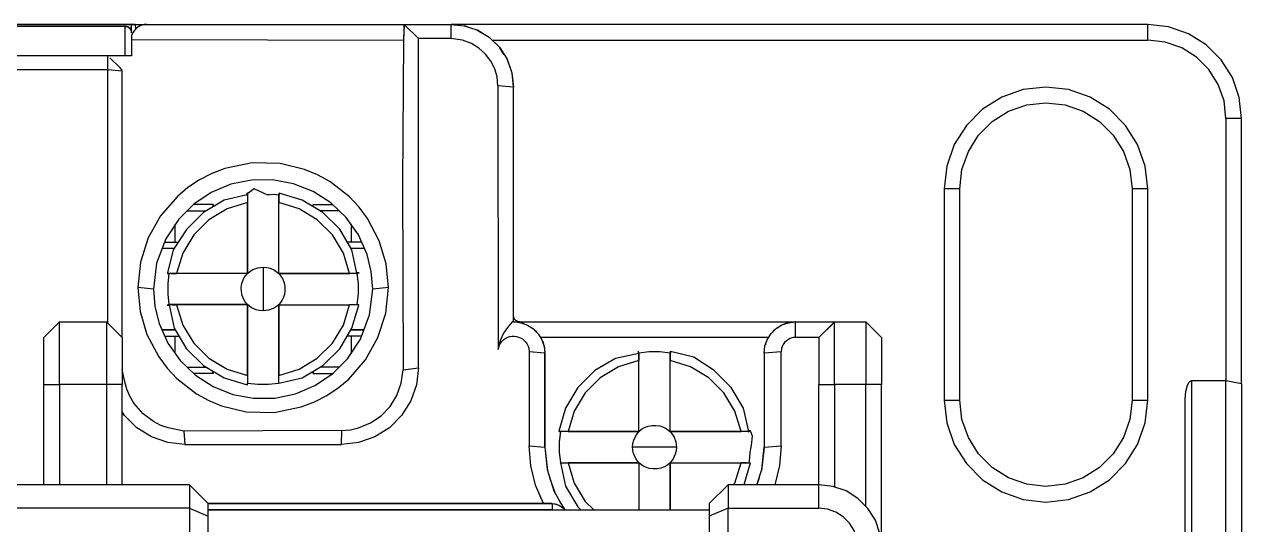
# Model space of a CAD drawing. Header units: millimetres. Extents: x 0 to 87, y 0 to 130.
# Drawn here: x 47.63 to 86.5, y 114.03 to 130 of the extents above; entities that cross this region are included whole.
import ezdxf

# ---------------------------------------------------------------- set-up
doc = ezdxf.new("R2010")
doc.units = ezdxf.units.MM

# ---------------------------------------------------------------- blocks, each defined once
blk = doc.blocks.new('CHINT_1a572be7d2f85137ae4fc7d071e692d9_FACE_0')
at = {"color": 141, "linetype": 'Continuous', "true_color": 0x40d9ff}
for p, q in [((26.749, 130), (59.751, 130)), ((51.05, 130), (35.45, 130)), ((50.85, 129.933), (35.65, 129.933)), ((50.85, 129.933), (50.85, 129.933)), ((50.85, 129), (50.85, 129.933)), ((51.159, 130), (51.05, 130)), ((51.05, 129.749), (51.05, 130)), ((51.159, 130), (51.174, 129.842)), ((59.751, 130), (59.75, 130)), ((51.046, 129.771), (51.047, 129.77)), ((50.29, 128.544), (36.21, 128.544)), ((50.29, 120.46), (50.29, 128.544)), ((54.751, 124.61), (54.751, 124.555)), ((54.751, 124.543), (54.752, 122.05)), ((55.453, 124.562), (55.357, 124.571)), ((55.747, 122.049), (55.749, 124.557)), ((55.754, 124.518), (55.749, 124.519)), ((54.75, 122.05), (54.75, 124.313)), ((55.75, 122.05), (55.75, 124.313)), ((52.442, 123.05), (52.442, 123.613)), ((58.058, 123.613), (58.058, 123.05)), ((54.75, 122.857), (54.752, 122.858)), ((54.752, 122.85), (54.75, 122.85)), ((55.748, 122.858), (55.75, 122.857)), ((55.75, 122.857), (55.748, 122.858)), ((54.752, 122.05), (52.243, 122.049)), ((54.75, 122.05), (52.487, 122.05)), ((53.953, 122.05), (53.953, 122.05)), ((54.752, 122.05), (54.75, 122.05)), ((55.747, 122.049), (55.75, 122.05)), ((58.17, 122.049), (55.747, 122.049)), ((55.75, 122.05), (58.013, 122.05)), ((56.547, 122.05), (56.547, 122.049)), ((58.257, 122.049), (58.172, 122.049)), ((58.209, 122.049), (58.207, 122.052)), ((51.75, 121.55), (51.25, 121.594)), ((59.25, 121.594), (58.75, 121.55)), ((52.328, 121.051), (52.244, 121.051)), ((52.29, 121.051), (52.291, 121.048)), ((54.753, 121.051), (52.33, 121.051)), ((54.75, 121.05), (52.487, 121.05)), ((53.953, 121.05), (53.953, 121.051)), ((54.75, 121.05), (54.753, 121.051)), ((54.75, 118.787), (54.75, 121.05)), ((54.753, 121.051), (54.751, 118.543)), ((55.748, 121.05), (58.257, 121.051)), ((55.748, 121.05), (55.75, 121.05)), ((55.749, 118.549), (55.748, 121.05)), ((55.75, 121.05), (55.75, 118.787)), ((55.75, 121.05), (58.013, 121.05)), ((56.547, 121.05), (56.547, 121.05)), ((58.205, 121.047), (58.206, 121.051)), ((48.75, 120.5), (50.25, 120.5)), ((54.753, 120.242), (54.75, 120.243)), ((54.75, 120.243), (54.753, 120.242)), ((55.749, 120.25), (55.75, 120.25)), ((55.75, 120.243), (55.749, 120.242)), ((63.25, 120.5), (72.25, 120.5)), ((73.486, 120.486), (73, 120.001)), ((73.5, 120.5), (74.5, 120.5)), ((52.442, 119.487), (52.442, 120.05)), ((58.058, 120.05), (58.058, 119.487)), ((64.116, 120), (64.082, 120.044)), ((71.384, 120), (64.116, 120)), ((64.136, 119.957), (64.116, 120)), ((71.384, 120), (71.368, 119.966)), ((71.384, 120), (71.42, 120.047)), ((73, 120), (73, 120.001)), ((67.251, 119.46), (67.248, 119.459)), ((67.251, 119.422), (67.251, 119.507)), ((67.251, 116.997), (67.251, 119.42)), ((68.25, 116.998), (68.249, 119.507)), ((67.25, 117), (67.25, 119.263)), ((68.25, 117), (68.25, 119.263)), ((54.748, 118.592), (54.751, 118.591)), ((55.749, 118.6), (55.752, 118.6)), ((64.25, 118.7), (64.25, 118.7)), ((71.25, 118.7), (71.25, 118.7)), ((86, 109.658), (86, 118.616)), ((86.5, 118.528), (86, 118.616)), ((48.75, 118.5), (48.75, 115.3)), ((50.25, 118.5), (48.75, 118.5)), ((50.25, 118.5), (50.25, 115.3)), ((73.5, 118.5), (73.5, 115.231)), ((74.5, 118.5), (73.5, 118.5)), ((74.5, 114.611), (74.5, 118.5)), ((64.25, 117.463), (64.25, 117.463)), ((67.25, 117.744), (67.251, 117.744)), ((68.25, 117.744), (68.25, 117.744)), ((71.25, 117.463), (71.25, 117.463)), ((67.251, 116.997), (64.743, 116.999)), ((64.792, 117.002), (64.791, 116.999)), ((64.987, 117), (67.25, 117)), ((66.498, 116.997), (66.499, 117)), ((67.25, 117), (67.251, 116.997)), ((68.25, 116.998), (68.25, 117)), ((68.25, 117), (70.513, 117)), ((70.744, 116.999), (68.25, 116.998)), ((69.001, 117), (69.002, 116.998)), ((70.81, 116.999), (70.756, 116.999)), ((64.749, 116.001), (67.25, 116.002)), ((64.8, 116.001), (64.8, 115.998)), ((67.25, 116), (64.987, 116)), ((66.499, 116), (66.498, 116.002)), ((67.25, 116.002), (67.25, 116)), ((67.25, 116.002), (67.251, 114.5)), ((67.25, 116), (67.25, 114.5)), ((68.249, 114.5), (68.249, 116.003)), ((68.249, 116.003), (68.25, 116)), ((68.249, 116.003), (70.757, 116.001)), ((68.25, 116), (68.25, 114.5)), ((68.25, 116), (70.513, 116)), ((69.003, 116.003), (69.001, 116)), ((70.807, 115.987), (70.602, 115.3)), ((70.719, 116.001), (70.718, 115.996)), ((64.575, 115.044), (64.408, 115.519)), ((71.092, 115.519), (71.015, 115.3)), ((52.9, 115.3), (46.1, 115.3)), ((52.9, 115.3), (52.9, 114.55)), ((52.9, 115.3), (53.5, 114.7)), ((67.25, 115.256), (67.25, 115.256)), ((68.25, 115.256), (68.249, 115.256)), ((53.5, 114.301), (53.5, 114.7)), ((59.05, 114.7), (59.05, 114.7)), ((59.25, 114.7), (59.25, 114.7)), ((60.05, 114.7), (60.05, 114.7)), ((60.25, 114.7), (60.25, 114.7)), ((60.75, 114.7), (60.75, 114.7)), ((60.95, 114.7), (60.95, 114.7)), ((61.45, 114.7), (61.45, 114.7)), ((63.25, 114.7), (63.25, 114.7)), ((64.899, 114.5), (64.718, 114.788)), ((52.9, 114.55), (46.1, 114.55)), ((52.9, 114.55), (53.5, 114.301)), ((53.5, 114.5), (69.5, 114.5))]:
    blk.add_line(p, q, dxfattribs=at)
for points in [[(50.85, 129.933), (40.853, 129.933), (35.65, 129.933)], [(51.05, 129.733), (51.046, 129.772), (51.034, 129.81), (51.016, 129.844), (50.991, 129.874), (50.961, 129.899), (50.927, 129.918), (50.889, 129.929), (50.85, 129.933)], [(50.85, 129.933), (50.876, 129.932), (50.887, 129.93), (50.917, 129.922), (50.93, 129.917), (50.958, 129.902), (50.968, 129.895), (50.992, 129.874), (51.013, 129.849), (51.019, 129.841), (51.034, 129.811), (51.042, 129.785)], [(59.75, 130), (59.736, 129.49), (51.05, 129.502)], [(51.542, 130), (51.45, 129.993), (51.372, 129.974), (51.306, 129.945), (51.249, 129.909), (51.177, 129.847), (51.119, 129.778), (51.08, 129.714), (51.05, 129.641), (51.05, 129.502)], [(51.159, 130), (51.542, 130), (59.75, 130)], [(59.736, 129.49), (59.739, 129.542), (59.748, 129.632), (59.752, 129.694), (59.751, 129.773), (59.751, 130.001)], [(60.21, 129.544), (59.751, 130.001), (61.25, 130), (61.25, 129.544), (60.21, 129.544)], [(61.25, 130), (61.671, 129.955), (62.073, 129.823), (62.466, 129.588), (62.795, 129.27), (63.043, 128.885), (63.198, 128.455), (63.25, 128)], [(62.561, 129.5), (83.5, 129.5), (83.5, 130), (61.251, 130)], [(61.823, 129.905), (61.695, 129.95), (61.683, 129.951)], [(86.5, 127), (86.425, 127.668), (86.203, 128.302), (85.846, 128.87), (85.371, 129.346), (84.802, 129.703), (84.168, 129.925), (83.5, 130)], [(51.05, 129.502), (51.05, 129), (50.289, 128.999)], [(59.736, 129.49), (59.706, 124.949), (59.718, 118.972)], [(59.718, 118.972), (60.21, 119.038), (60.21, 129.544)], [(62.751, 128.041), (62.726, 128.325), (62.654, 128.581), (62.527, 128.83), (62.354, 129.053), (62.144, 129.245), (61.908, 129.394), (61.615, 129.501), (61.25, 129.544)], [(62.311, 129.681), (62.118, 129.802), (62.094, 129.81)], [(62.668, 129.393), (62.497, 129.564), (62.48, 129.574)], [(86, 127), (85.937, 127.556), (85.752, 128.085), (85.455, 128.559), (85.059, 128.955), (84.585, 129.252), (84.056, 129.437), (83.5, 129.5)], [(62.952, 129.027), (62.814, 129.247), (62.803, 129.258)], [(50.29, 128.544), (50.29, 128.595), (50.29, 128.646), (50.29, 128.736), (50.289, 128.818), (50.289, 128.888), (50.291, 128.944), (50.291, 128.984), (50.291, 128.999), (36.209, 128.999), (36.209, 128.991), (36.209, 128.966), (36.21, 128.915), (36.211, 128.846), (36.21, 128.759), (36.21, 128.657), (36.21, 128.544)], [(50.75, 128.503), (50.75, 128.512), (50.75, 128.52), (50.75, 128.528), (50.75, 128.533), (50.75, 128.537), (50.75, 128.54), (50.75, 128.54), (50.716, 128.574), (50.681, 128.609), (50.35, 128.93)], [(63.15, 128.589), (63.052, 128.868), (63.047, 128.876)], [(50.75, 120), (50.75, 128.503), (50.29, 128.544)], [(63.249, 128.011), (63.2, 128.445), (63.198, 128.45)], [(63.25, 120.5), (63.25, 128), (62.751, 128.041), (62.752, 119.614)], [(83.5, 124.75), (83.419, 125.473), (83.178, 126.16), (82.791, 126.776), (82.276, 127.291), (81.66, 127.678), (80.973, 127.919), (80.25, 128), (79.527, 127.919), (78.84, 127.678), (78.224, 127.291), (77.709, 126.776), (77.322, 126.16), (77.082, 125.473), (77, 124.75)], [(77.5, 124.75), (77.569, 125.362), (77.772, 125.943), (78.1, 126.465), (78.535, 126.9), (79.057, 127.228), (79.638, 127.431), (80.25, 127.5), (80.862, 127.431), (81.443, 127.228), (81.965, 126.9), (82.4, 126.465), (82.728, 125.943), (82.931, 125.362), (83, 124.75)], [(86.5, 118.528), (86.5, 127), (86, 127), (86, 118.616)], [(59.25, 121.594), (59.179, 122.355), (58.96, 123.091), (58.582, 123.803), (58.313, 124.163), (58.007, 124.49), (57.376, 124.982), (56.986, 125.198), (56.574, 125.368), (55.792, 125.556), (54.9, 125.578), (54.028, 125.402), (53.61, 125.242), (53.214, 125.037), (52.849, 124.793), (52.512, 124.508), (51.978, 123.891), (51.58, 123.185), (51.331, 122.405), (51.25, 121.594)], [(58.75, 121.55), (58.705, 122.108), (58.572, 122.653), (58.294, 123.277), (57.903, 123.833), (57.413, 124.302), (56.845, 124.666), (56.217, 124.914), (55.554, 125.037), (54.879, 125.03), (54.217, 124.894), (53.593, 124.633), (53.033, 124.258), (52.555, 123.783), (52.14, 123.156), (51.849, 122.376), (51.75, 121.55)], [(54.746, 124.557), (54.004, 124.388), (53.346, 123.996), (52.804, 123.455), (52.378, 122.804), (52.193, 122.063)], [(54.751, 124.61), (54.715, 124.604), (54.751, 124.555)], [(54.746, 124.557), (54.749, 124.485), (54.751, 124.442), (54.75, 124.429), (54.75, 124.388), (54.75, 124.351), (54.75, 124.313)], [(54.759, 124.545), (54.759, 124.552), (54.746, 124.557)], [(54.751, 124.61), (54.866, 124.68), (54.958, 124.761), (55.25, 124.624), (55.391, 124.554), (55.584, 124.579), (55.749, 124.557)], [(55.763, 124.607), (55.75, 124.598), (55.75, 124.583), (55.749, 124.557)], [(55.763, 124.607), (55.751, 124.49), (55.75, 124.437), (55.75, 124.416), (55.75, 124.362), (55.75, 124.313)], [(58.245, 122.055), (58.087, 122.799), (57.695, 123.456), (57.154, 123.997), (56.496, 124.388), (55.763, 124.607)], [(77.5, 118), (77.5, 124.75), (77, 124.75), (77, 118), (77.5, 118)], [(83, 124.75), (83, 118), (83.5, 118), (83.5, 124.75), (83, 124.75)], [(54.75, 124.313), (54.101, 124.112), (53.519, 123.761), (53.039, 123.281), (52.688, 122.699), (52.487, 122.05)], [(52.824, 124.05), (52.98, 124.05), (52.98, 124.05), (52.98, 124.05), (52.982, 124.05), (52.983, 124.05), (52.985, 124.05), (53.436, 124.05)], [(53.65, 124.177), (53.65, 124.25), (53.025, 124.25)], [(53.65, 124.25), (53.65, 124.231), (53.649, 124.213), (53.647, 124.184), (53.645, 124.175)], [(58.013, 122.05), (57.812, 122.699), (57.461, 123.281), (56.981, 123.761), (56.399, 124.112), (55.75, 124.313)], [(56.85, 124.177), (56.85, 124.25), (57.467, 124.25)], [(56.855, 124.175), (56.855, 124.175), (56.851, 124.211), (56.85, 124.25)], [(57.676, 124.05), (57.634, 124.05), (57.064, 124.05)], [(52.026, 122.85), (52.149, 122.85), (52.408, 122.85)], [(52.101, 123.05), (52.226, 123.05), (52.539, 123.05)], [(58.395, 123.05), (58.094, 123.05), (57.937, 123.05)], [(58.057, 122.85), (58.351, 122.85), (58.484, 122.85)], [(54.752, 122.05), (54.835, 122.118), (54.927, 122.172), (55.079, 122.228), (55.25, 122.25)], [(55.25, 122.25), (55.365, 122.24), (55.472, 122.214), (55.617, 122.148), (55.747, 122.049)], [(55.25, 122.25), (55.25, 121.55), (55.25, 120.85)], [(58.245, 122.055), (58.237, 122.052), (58.23, 122.049), (58.239, 122.05), (58.242, 122.05), (58.245, 122.05), (58.246, 122.05), (58.261, 122.05), (58.287, 122.058), (58.301, 122.062), (58.306, 122.064), (58.313, 122.068), (58.241, 122.071)], [(52.193, 122.063), (52.31, 122.051), (52.363, 122.05), (52.384, 122.05), (52.438, 122.05), (52.487, 122.05)], [(52.193, 122.063), (52.202, 122.05), (52.217, 122.05), (52.243, 122.049)], [(52.243, 122.049), (52.207, 121.717), (52.207, 121.383), (52.244, 121.051)], [(54.753, 121.051), (54.679, 121.138), (54.622, 121.233), (54.579, 121.347), (54.556, 121.47), (54.554, 121.597), (54.572, 121.723), (54.61, 121.841), (54.65, 121.921), (54.752, 122.05)], [(55.747, 122.049), (55.821, 121.962), (55.878, 121.867), (55.921, 121.753), (55.944, 121.63), (55.946, 121.503), (55.928, 121.377), (55.89, 121.259), (55.85, 121.179), (55.748, 121.05)], [(58.245, 122.055), (58.171, 122.049), (58.153, 122.05), (58.131, 122.05), (58.094, 122.05), (58.055, 122.05), (58.013, 122.05)], [(58.245, 122.055), (58.238, 122.053), (58.237, 122.055)], [(58.257, 122.049), (58.264, 122.05), (58.265, 122.05), (58.265, 122.051)], [(58.257, 121.051), (58.293, 121.383), (58.293, 121.717), (58.257, 122.049)], [(51.25, 121.594), (51.321, 120.834), (51.539, 120.099), (51.916, 119.387), (52.186, 119.026), (52.491, 118.698), (53.122, 118.206), (53.512, 117.99), (53.924, 117.82), (54.706, 117.631), (55.598, 117.609), (56.47, 117.784), (56.887, 117.944), (57.283, 118.148), (57.649, 118.392), (57.986, 118.677), (58.52, 119.294), (58.919, 120), (59.169, 120.781), (59.25, 121.594)], [(51.75, 121.55), (51.795, 120.992), (51.928, 120.447), (52.206, 119.824), (52.597, 119.267), (53.087, 118.798), (53.656, 118.434), (54.283, 118.186), (54.946, 118.063), (55.621, 118.07), (56.283, 118.206), (56.907, 118.467), (57.467, 118.842), (57.945, 119.317), (58.36, 119.944), (58.651, 120.724), (58.75, 121.55)], [(52.255, 121.045), (52.263, 121.048), (52.27, 121.051), (52.261, 121.05), (52.258, 121.05), (52.256, 121.05), (52.254, 121.05), (52.239, 121.05), (52.213, 121.042), (52.199, 121.038), (52.194, 121.036), (52.187, 121.032), (52.259, 121.029)], [(52.244, 121.051), (52.236, 121.05), (52.235, 121.05), (52.236, 121.049)], [(52.255, 121.045), (52.329, 121.051), (52.347, 121.05), (52.369, 121.05), (52.406, 121.05), (52.445, 121.05), (52.487, 121.05)], [(52.255, 121.045), (52.263, 121.047), (52.263, 121.045)], [(52.255, 121.045), (52.413, 120.301), (52.805, 119.644), (53.347, 119.103), (54.004, 118.712), (54.737, 118.493)], [(52.487, 121.05), (52.688, 120.401), (53.039, 119.819), (53.519, 119.339), (54.101, 118.988), (54.75, 118.787)], [(55.25, 120.85), (55.135, 120.86), (55.028, 120.886), (54.883, 120.952), (54.753, 121.051)], [(55.748, 121.05), (55.665, 120.982), (55.573, 120.928), (55.421, 120.872), (55.25, 120.85)], [(55.75, 118.787), (56.399, 118.988), (56.981, 119.339), (57.461, 119.819), (57.812, 120.401), (58.013, 121.05)], [(55.754, 118.543), (56.496, 118.712), (57.154, 119.104), (57.696, 119.645), (58.088, 120.303), (58.307, 121.037)], [(58.307, 121.037), (58.19, 121.049), (58.137, 121.05), (58.116, 121.05), (58.062, 121.05), (58.013, 121.05)], [(58.307, 121.037), (58.298, 121.05), (58.283, 121.05), (58.257, 121.051)], [(63.45, 120.5), (63.406, 120.505), (63.363, 120.52), (63.325, 120.544), (63.294, 120.575), (63.27, 120.613), (63.255, 120.655), (63.25, 120.7)], [(48.25, 118.5), (48.25, 118.834), (48.25, 119.151), (48.25, 119.435), (48.25, 119.673), (48.25, 119.851), (48.25, 119.962), (48.25, 120), (48.75, 120.5)], [(48.75, 118.5), (48.75, 118.945), (48.75, 119.368), (48.75, 119.747), (48.75, 120.064), (48.75, 120.302), (48.75, 120.45), (48.75, 120.5)], [(50.25, 120.5), (50.25, 120.45), (50.25, 120.302), (50.25, 120.064), (50.25, 119.747), (50.25, 119.368), (50.25, 118.945), (50.25, 118.5)], [(50.25, 120.5), (50.75, 120), (50.75, 119.962), (50.75, 119.851), (50.75, 119.673), (50.75, 119.435), (50.75, 119.151), (50.75, 118.834), (50.75, 118.5)], [(52.443, 120.25), (52.016, 120.25), (52.149, 120.25), (52.443, 120.25)], [(58.056, 120.25), (58.474, 120.25), (58.351, 120.25), (58.056, 120.25)], [(63.25, 120.5), (63.207, 120.499), (63.05, 120.318), (62.927, 120.139), (62.827, 119.933), (62.776, 119.772), (62.752, 119.614)], [(63.25, 120.5), (63.369, 120.493), (63.486, 120.472), (63.694, 120.396), (63.881, 120.276), (64.036, 120.118), (64.153, 119.93), (64.225, 119.72), (64.25, 119.5)], [(63.379, 120.491), (63.404, 120.489), (63.478, 120.473)], [(63.488, 120.471), (63.54, 120.46), (63.688, 120.401), (63.829, 120.315), (63.858, 120.291)], [(63.906, 120.251), (63.954, 120.21), (63.984, 120.171)], [(71.25, 119.5), (71.257, 119.619), (71.278, 119.736), (71.354, 119.944), (71.474, 120.131), (71.632, 120.286), (71.82, 120.403), (72.03, 120.475), (72.25, 120.5)], [(71.605, 120.259), (71.546, 120.21), (71.519, 120.175)], [(72.025, 120.474), (71.96, 120.46), (71.812, 120.401), (71.671, 120.315), (71.65, 120.297)], [(72.25, 120.5), (72.096, 120.489), (72.035, 120.476)], [(73, 120.001), (72.249, 120.002), (72.25, 120.5), (73.5, 120.5)], [(73.5, 120.5), (73, 120), (73, 119.963), (73, 119.852), (73, 119.673), (73, 119.436), (73, 119.151), (73, 118.834), (73, 118.5)], [(73.5, 118.5), (73.5, 118.945), (73.5, 119.368), (73.5, 119.747), (73.5, 120.064), (73.5, 120.302), (73.5, 120.45), (73.5, 120.5)], [(74.64, 120.36), (74.5, 120.5), (74.5, 120.5)], [(74.5, 120.5), (75, 120), (75, 119.962), (75, 119.851), (75, 119.673), (75, 119.435), (75, 119.151), (75, 118.834), (75, 118.5)], [(74.5, 120.5), (74.5, 120.45), (74.5, 120.302), (74.5, 120.064), (74.5, 119.747), (74.5, 119.368), (74.5, 118.945), (74.5, 118.5)], [(74.584, 120.416), (74.5, 120.5), (74.5, 120.5)], [(52.105, 120.05), (52.406, 120.05), (52.563, 120.05)], [(58.399, 120.05), (58.274, 120.05), (57.937, 120.05)], [(62.752, 119.614), (62.774, 119.706), (62.812, 119.788), (62.873, 119.873), (62.941, 119.937), (62.999, 119.977), (63.063, 120.008), (63.13, 120.029), (63.199, 120.041), (63.27, 120.043), (63.339, 120.035), (63.407, 120.018), (63.472, 119.991), (63.533, 119.955), (63.589, 119.911), (63.637, 119.859), (63.686, 119.788), (63.716, 119.725), (63.737, 119.658), (63.75, 119.544)], [(64.165, 119.895), (64.19, 119.842), (64.212, 119.759)], [(71.292, 119.773), (71.31, 119.842), (71.34, 119.906)], [(72.249, 120.002), (72.192, 119.998), (72.137, 119.988), (72.079, 119.969), (72.026, 119.943), (71.962, 119.898), (71.906, 119.843), (71.86, 119.78), (71.825, 119.711), (71.808, 119.656), (71.796, 119.548)], [(64.25, 119.5), (63.75, 119.544), (63.75, 116.543), (64.25, 116.5), (64.25, 119.5)], [(64.228, 119.701), (64.235, 119.674), (64.25, 119.5), (64.25, 116.5), (64.334, 115.754)], [(67.245, 119.495), (66.501, 119.337), (65.844, 118.945), (65.303, 118.403), (64.912, 117.746), (64.693, 117.013)], [(67.245, 119.495), (67.248, 119.487), (67.251, 119.48), (67.25, 119.489), (67.25, 119.492), (67.25, 119.495), (67.25, 119.496), (67.25, 119.511), (67.242, 119.537), (67.238, 119.551), (67.236, 119.556), (67.232, 119.563), (67.229, 119.491)], [(67.245, 119.495), (67.251, 119.421), (67.25, 119.403), (67.25, 119.381), (67.25, 119.344), (67.25, 119.305), (67.25, 119.263)], [(67.245, 119.495), (67.247, 119.488), (67.245, 119.487)], [(67.251, 119.507), (67.25, 119.514), (67.25, 119.515), (67.249, 119.515)], [(68.249, 119.507), (67.917, 119.543), (67.583, 119.543), (67.251, 119.507)], [(68.263, 119.557), (68.25, 119.548), (68.25, 119.533), (68.249, 119.507)], [(68.263, 119.557), (68.251, 119.44), (68.25, 119.387), (68.25, 119.366), (68.25, 119.312), (68.25, 119.263)], [(70.758, 117.004), (70.588, 117.746), (70.196, 118.404), (69.655, 118.946), (69.004, 119.372), (68.263, 119.557)], [(71.25, 119.444), (71.25, 116.5), (71.166, 115.754)], [(71.25, 116.5), (71.796, 116.547), (71.796, 119.548), (71.25, 119.5), (71.25, 116.5)], [(71.264, 119.654), (71.265, 119.674), (71.271, 119.695)], [(52.716, 117.015), (52.213, 117.118), (51.982, 117.197), (51.75, 117.315), (51.421, 117.56), (51.124, 117.904), (50.995, 118.125), (50.899, 118.352), (50.818, 118.672), (50.75, 118.994)], [(52.824, 119.05), (52.866, 119.05), (53.436, 119.05)], [(57.677, 119.05), (57.52, 119.05), (57.064, 119.05)], [(60.21, 119.038), (60.148, 118.493), (59.966, 117.975), (59.673, 117.51), (59.284, 117.122), (58.817, 116.83), (58.297, 116.649), (57.75, 116.587)], [(57.761, 117.034), (58.037, 117.058), (58.297, 117.12), (58.678, 117.275), (59.019, 117.506), (59.304, 117.804), (59.518, 118.152), (59.658, 118.543), (59.718, 118.972)], [(67.25, 119.263), (66.601, 119.062), (66.019, 118.711), (65.539, 118.231), (65.188, 117.649), (64.987, 117)], [(70.513, 117), (70.312, 117.649), (69.961, 118.231), (69.481, 118.711), (68.899, 119.062), (68.25, 119.263)], [(53.65, 118.923), (53.65, 118.85), (53.033, 118.85)], [(53.65, 118.85), (53.65, 118.868), (53.649, 118.886), (53.647, 118.914), (53.645, 118.925)], [(54.75, 118.787), (54.75, 118.745), (54.75, 118.705), (54.75, 118.664), (54.75, 118.646), (54.751, 118.617), (54.737, 118.493)], [(55.754, 118.543), (55.751, 118.615), (55.75, 118.658), (55.75, 118.671), (55.75, 118.712), (55.75, 118.749), (55.75, 118.787)], [(56.85, 118.85), (56.85, 118.869), (56.851, 118.887), (56.853, 118.916), (56.855, 118.925)], [(56.85, 118.923), (56.85, 118.85), (57.475, 118.85)], [(84.7, 109.59), (84.7, 118.031), (84.717, 118.276), (84.774, 118.481), (84.82, 118.576), (84.834, 118.592), (84.846, 118.602), (84.865, 118.611), (84.881, 118.615), (84.9, 118.616)], [(86, 118.616), (84.9, 118.616), (84.9, 109.658), (86, 109.658)], [(48.25, 115.3), (48.25, 118.5), (48.75, 118.5)], [(50.75, 115.3), (50.75, 118.5), (50.25, 118.5)], [(54.737, 118.493), (54.75, 118.502), (54.75, 118.517), (54.751, 118.543)], [(54.751, 118.543), (55.083, 118.507), (55.417, 118.507), (55.745, 118.543)], [(55.748, 118.538), (55.741, 118.548), (55.754, 118.543)], [(73, 115.3), (73, 118.5), (73.5, 118.5)], [(75, 105.548), (75, 118.5), (74.5, 118.5)], [(86.5, 118.528), (86.5, 109.488), (86, 109.658)], [(77, 118), (77.082, 117.277), (77.322, 116.59), (77.709, 115.974), (78.224, 115.459), (78.84, 115.072), (79.527, 114.831), (80.25, 114.75), (80.973, 114.831), (81.66, 115.072), (82.276, 115.459), (82.791, 115.974), (83.178, 116.59), (83.419, 117.277), (83.5, 118)], [(83, 118), (82.931, 117.388), (82.728, 116.807), (82.4, 116.285), (81.965, 115.85), (81.443, 115.522), (80.862, 115.319), (80.25, 115.25), (79.638, 115.319), (79.057, 115.522), (78.535, 115.85), (78.1, 116.285), (77.772, 116.807), (77.569, 117.388), (77.5, 118)], [(52.75, 116.587), (52.203, 116.649), (51.683, 116.83), (51.216, 117.122), (50.827, 117.51), (50.75, 117.632)], [(57.75, 116.587), (57.761, 117.034), (52.716, 117.015), (52.75, 116.587), (57.75, 116.587)], [(67.251, 116.997), (67.338, 117.071), (67.433, 117.128), (67.547, 117.171), (67.67, 117.194), (67.797, 117.196), (67.923, 117.178), (68.041, 117.14), (68.121, 117.1), (68.25, 116.998)], [(70.81, 116.999), (70.804, 117.035), (70.756, 116.999)], [(64.987, 117), (64.945, 117), (64.905, 117), (64.865, 117), (64.846, 117), (64.817, 117), (64.693, 117.013)], [(64.693, 117.013), (64.702, 117), (64.717, 117), (64.743, 116.999)], [(64.743, 116.999), (64.707, 116.667), (64.707, 116.333), (64.743, 116.006)], [(67.05, 116.5), (67.06, 116.615), (67.086, 116.722), (67.152, 116.867), (67.251, 116.997)], [(68.25, 116.998), (68.318, 116.915), (68.372, 116.823), (68.428, 116.671), (68.45, 116.5)], [(70.758, 117.004), (70.674, 117), (70.649, 116.999), (70.631, 117), (70.589, 117), (70.551, 117), (70.513, 117)], [(70.745, 116.991), (70.753, 116.991), (70.758, 117.004)], [(70.81, 116.999), (70.868, 116.866), (70.85, 116.652), (70.824, 116.5), (70.793, 116.333), (70.779, 116.166), (70.757, 116.001)], [(64.2, 114.7), (63.953, 115.288), (63.801, 115.908), (63.75, 116.543)], [(64.25, 116.5), (64.323, 115.79), (64.538, 115.11), (64.88, 114.5)], [(67.25, 116.002), (67.182, 116.085), (67.128, 116.177), (67.072, 116.329), (67.05, 116.5)], [(68.45, 116.5), (67.75, 116.5), (67.05, 116.5)], [(68.45, 116.5), (68.44, 116.385), (68.414, 116.278), (68.348, 116.133), (68.249, 116.003)], [(71.022, 115.3), (71.177, 115.79), (71.25, 116.5)], [(71.796, 116.547), (71.745, 115.911), (71.597, 115.3)], [(64.738, 116.002), (64.747, 116.009), (64.742, 115.996)], [(64.742, 115.996), (64.826, 116), (64.851, 116.001), (64.869, 116), (64.911, 116), (64.949, 116), (64.987, 116)], [(64.742, 115.996), (64.912, 115.254), (65.304, 114.596), (65.4, 114.5)], [(64.987, 116), (65.188, 115.351), (65.539, 114.769), (65.809, 114.5)], [(68.249, 116.003), (68.162, 115.929), (68.067, 115.872), (67.953, 115.829), (67.83, 115.806), (67.703, 115.804), (67.577, 115.822), (67.459, 115.86), (67.379, 115.9), (67.25, 116.002)], [(70.281, 115.3), (70.312, 115.351), (70.513, 116)], [(70.807, 115.987), (70.69, 115.999), (70.637, 116), (70.616, 116), (70.562, 116), (70.513, 116)], [(70.807, 115.987), (70.798, 116), (70.783, 116), (70.757, 116.001)], [(70.1, 115.3), (69.5, 114.7), (69.5, 114.301)], [(70.1, 114.55), (73, 114.55), (73, 115.3), (70.1, 115.3), (70.1, 114.55)], [(75, 113.3), (74.95, 113.745), (74.802, 114.168), (74.564, 114.547), (74.247, 114.864), (73.868, 115.102), (73.445, 115.25), (73, 115.3)], [(53.5, 114.7), (64.477, 114.7), (64.2, 114.7), (53.5, 114.7)], [(64.477, 114.7), (64.566, 114.692), (64.588, 114.686)], [(64.477, 114.7), (64.601, 114.685), (64.716, 114.639), (64.817, 114.567), (64.842, 114.542), (64.865, 114.516), (64.877, 114.5)], [(64.477, 114.7), (64.477, 114.695), (64.477, 114.68), (64.477, 114.656), (64.477, 114.625), (64.477, 114.587), (64.477, 114.545), (64.477, 114.5)], [(52.9, 114.55), (52.9, 102), (53.5, 102), (53.5, 114.301)], [(64.48, 114.5), (64.477, 114.5), (53.5, 114.5)], [(64.615, 114.679), (64.646, 114.671), (64.711, 114.641)], [(64.717, 114.639), (64.719, 114.638), (64.784, 114.595), (64.807, 114.574)], [(64.838, 114.546), (64.84, 114.544), (64.84, 114.544)], [(70.1, 114.55), (69.5, 114.301), (69.5, 102), (70.1, 102), (70.1, 114.55)], [(74.25, 113.3), (74.219, 113.578), (74.126, 113.842), (73.977, 114.079), (73.779, 114.277), (73.542, 114.426), (73.278, 114.519), (73, 114.55)]]:
    blk.add_lwpolyline(points, dxfattribs=at)
blk = doc.blocks.new('CHINT_1a572be7d2f85137ae4fc7d071e692d9')
at = {"color": 141, "true_color": 0x40d9ff}
blk.add_blockref('CHINT_1a572be7d2f85137ae4fc7d071e692d9_FACE_0', (0, 0), dxfattribs=at)

msp = doc.modelspace()

# ---------------------------------------------------------------- block references
at = {"color": 141, "true_color": 0x40d9ff}
msp.add_blockref('CHINT_1a572be7d2f85137ae4fc7d071e692d9', (0, 0), dxfattribs=at)

doc.saveas('drawing.dxf')
